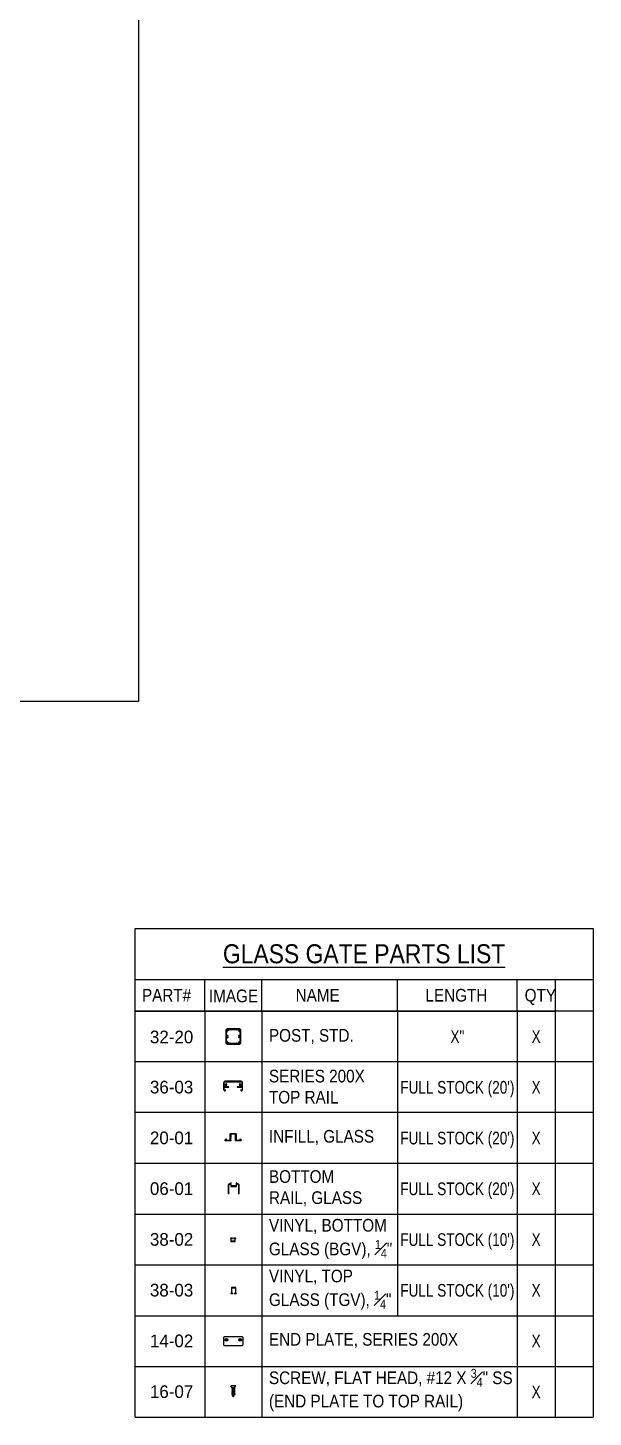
# Model space of a CAD drawing. Header units: inches. Extents: x -333 to 1223, y -450 to 45.
# Drawn here: x 266 to 355.2, y -418 to -198.6 of the extents above; entities that cross this region are included whole.
import ezdxf
from ezdxf.enums import TextEntityAlignment as Align

# ---------------------------------------------------------------- set-up
doc = ezdxf.new("R2010")
doc.units = ezdxf.units.IN
doc.header["$MEASUREMENT"] = 0
doc.layers.add('NOTES', color=7, linetype='Continuous')
doc.layers.add('PL', color=252, linetype='Continuous')
doc.styles.add('Schedule', font='GOTHIC.TTF', dxfattribs={"width": 0.9})

# ---------------------------------------------------------------- blocks, each defined once
blk = doc.blocks.new('*U276')
for p, q in [((0, -8.04), (66.27, -8.04)), ((10.99, -13.05), (10.99, -8.04)), ((19.99, -13.05), (19.99, -8.04)), ((41.4, -13.05), (41.4, -8.04)), ((60.27, -13.05), (60.27, -8.04)), ((66.27, -8.04), (66.27, -13.05)), ((66.27, -8.04), (72.27, -8.04)), ((0, -13.05), (66.27, -13.05))]:
    blk.add_line(p, q)
for points in [[(72.27, -13.05), (0, -13.05), (0, 0), (72.27, 0)], [(72.27, 0), (72.27, -77.17)], [(0, -77.17), (72.27, -77.17)]]:
    blk.add_lwpolyline(points)
at = {"layer": 'NOTES', "style": 'Schedule'}
for s, insert, char_height, width, attachment_point in [('{\\LGLASS GATE PARTS LIST}', (36.13, -4.02), 3, 72.2699, 5), ('PART#', (1.09, -9.54), 2, 9.4775, 1), ('IMAGE', (11.65, -9.65), 2, 9.4775, 1), ('NAME', (25.33, -9.54), 2, 9.4775, 1), ('LENGTH', (45.81, -9.54), 2, 9.4775, 1), ('QTY', (61.46, -9.54), 2, 9.4775, 1)]:
    blk.add_mtext(s, dxfattribs=dict(at, insert=insert, char_height=char_height, width=width, attachment_point=attachment_point))
blk = doc.blocks.new('32-20-BLOCK-1')
for p, q in [((72.27, 0), (0, 0)), ((0, -8.01), (0, 0)), ((10.99, 0), (10.99, -8.01)), ((19.99, 0), (19.99, -8.01)), ((41.4, 0), (41.4, -8.01)), ((60.27, 0), (60.27, -8.01)), ((66.27, 0), (66.27, -8.01)), ((72.27, 0), (72.27, -8.01))]:
    blk.add_line(p, q)
for points in [[(16.48, -5.2, 0.414214), (16.68, -4.99), (16.68, -3.02, 0.414214), (16.48, -2.82), (14.51, -2.82, 0.414214), (14.31, -3.02), (14.31, -4.99, 0.414214), (14.51, -5.2)], [(14.66, -4.16, 1), (14.59, -4.09, -2.347638), (14.59, -3.92, 1), (14.66, -3.85, 0.336086), (14.4, -3.82), (14.4, -3.53, 1), (14.4, -3.41), (14.4, -3.21, 0.128578), (14.51, -3.24, 1), (14.51, -3.14, -2.347638), (14.63, -3.02, 1), (14.72, -3.02, 0.128578), (14.69, -2.92), (14.9, -2.92, 1), (15.02, -2.92), (15.4, -2.92), (15.41, -2.93), (15.42, -2.92), (15.56, -2.92), (15.57, -2.93), (15.58, -2.92), (15.97, -2.92, 1), (16.09, -2.92), (16.29, -2.92, 0.128578), (16.26, -3.02, 1), (16.36, -3.02, -2.347638), (16.48, -3.14, 1), (16.48, -3.24, 0.128578), (16.58, -3.21), (16.58, -3.41, 1), (16.58, -3.53), (16.58, -3.82, 0.336086), (16.33, -3.85, 1), (16.4, -3.92, -2.347638), (16.4, -4.09, 1), (16.33, -4.16, 0.336086), (16.58, -4.19), (16.58, -4.49, 1), (16.58, -4.6), (16.58, -4.81, 0.128578), (16.48, -4.78, 1), (16.48, -4.87, -2.347638), (16.36, -4.99, 1), (16.26, -4.99, 0.128578), (16.29, -5.1), (16.09, -5.1, 1), (15.97, -5.1), (15.02, -5.1, 1), (14.9, -5.1), (14.69, -5.1, 0.128578), (14.72, -4.99, 1), (14.63, -4.99, -2.347638), (14.51, -4.87, 1), (14.51, -4.78, 0.128578), (14.4, -4.81), (14.4, -4.6, 1), (14.4, -4.49), (14.4, -4.19, 0.336086)]]:
    blk.add_lwpolyline(points, format="xyb", close=True)
at = {"layer": 'NOTES', "style": 'Schedule'}
blk.add_text('32-20', height=2, dxfattribs=at).set_placement((5.76, -4.08), align=Align.MIDDLE_CENTER)
at = {"layer": 'NOTES', "insert": (21.12, -4.01), "char_height": 2, "width": 16.7068, "attachment_point": 4, "style": 'Schedule'}
blk.add_mtext('POST, STD.', dxfattribs=at)
at = {"layer": 'NOTES', "style": 'Schedule', "width": 0.8}
for tag, p in [('LEN', (50.84, -4.01)), ('QTY', (63.27, -4.01))]:
    blk.add_attdef(tag, text='', height=2, dxfattribs=at).set_placement(p, align=Align.MIDDLE_CENTER)
blk = doc.blocks.new('36-03-BLOCK-1')
for p, q in [((72.27, 0), (0, 0)), ((0, -8.01), (0, 0)), ((10.99, 0), (10.99, -8.01)), ((19.99, 0), (19.99, -8.01)), ((41.4, 0), (41.4, -8.01)), ((60.27, 0), (60.27, -8.01)), ((66.27, 0), (66.27, -8.01)), ((72.27, 0), (72.27, -8.01))]:
    blk.add_line(p, q)
blk.add_lwpolyline([(14.44, -3.66, -2.504927), (14.44, -3.54, 0.346647), (14.47, -3.55), (14.47, -3.55, 0.482853), (14.48, -3.51, 0.541406), (14.26, -3.55, -0.300111), (14.23, -3.56), (14.07, -3.56, -0.414214), (14.04, -3.54), (14.04, -3.28, -0.414214), (14.18, -3.14), (16.75, -3.14, -0.414214), (16.89, -3.28), (16.89, -3.54, -0.414214), (16.87, -3.56), (16.7, -3.56, -0.300111), (16.67, -3.55, 0.541406), (16.45, -3.51, 0.482853), (16.46, -3.55), (16.46, -3.55, 0.346647), (16.49, -3.54, -2.504927), (16.49, -3.66, 0.346647), (16.46, -3.65), (16.46, -3.65, 0.489045), (16.45, -3.69, 0.534946), (16.67, -3.65, -0.300111), (16.7, -3.64), (16.87, -3.64, -0.414214), (16.89, -3.66), (16.89, -3.92), (16.14, -3.92, 0.414214), (16.12, -3.95), (16.12, -3.95, 0.414214), (16.14, -3.98), (16.89, -3.98), (16.89, -4.39, -0.414214), (16.83, -4.45), (16.66, -4.45, 0.414214), (16.63, -4.47), (16.63, -4.47, 0.414214), (16.66, -4.49), (16.72, -4.49), (16.72, -4.56, 0.392641), (16.73, -4.57), (16.73, -4.57, 0.414214), (16.97, -4.34), (16.97, -3.28, 0.414214), (16.75, -3.06), (14.18, -3.06, 0.414214), (13.97, -3.28), (13.97, -4.34, 0.414214), (14.2, -4.57), (14.2, -4.57, 0.392641), (14.21, -4.56), (14.21, -4.49), (14.28, -4.49, 0.414214), (14.3, -4.47), (14.3, -4.47, 0.414214), (14.28, -4.45), (14.1, -4.45, -0.414214), (14.04, -4.39), (14.04, -3.98), (14.79, -3.98, 0.414214), (14.81, -3.95), (14.81, -3.95, 0.414214), (14.79, -3.92), (14.04, -3.92), (14.04, -3.66, -0.414214), (14.07, -3.64), (14.23, -3.64, -0.300111), (14.26, -3.65, 0.534946), (14.48, -3.69, 0.489045), (14.47, -3.65), (14.47, -3.65, 0.346647)], format="xyb", close=True)
at = {"layer": 'NOTES', "style": 'Schedule'}
blk.add_text('36-03', height=2, dxfattribs=at).set_placement((5.76, -3.98), align=Align.MIDDLE_CENTER)
at = {"layer": 'NOTES', "insert": (21.12, -3.92), "char_height": 2, "width": 16.7068, "attachment_point": 4, "style": 'Schedule'}
blk.add_mtext('SERIES 200X TOP RAIL', dxfattribs=at)
at = {"layer": 'NOTES', "style": 'Schedule', "width": 0.8}
for tag, p in [('LEN', (50.84, -4.01)), ('QTY', (63.27, -4.01))]:
    blk.add_attdef(tag, text='', height=2, dxfattribs=at).set_placement(p, align=Align.MIDDLE_CENTER)
blk = doc.blocks.new('20-01-BLOCK-1')
for p, q in [((72.27, 0), (0, 0)), ((0, -8.01), (0, 0)), ((10.99, 0), (10.99, -8.01)), ((19.99, 0), (19.99, -8.01)), ((41.4, 0), (41.4, -8.01)), ((60.27, 0), (60.27, -8.01)), ((66.27, 0), (66.27, -8.01)), ((72.27, 0), (72.27, -8.01))]:
    blk.add_line(p, q)
blk.add_lwpolyline([(15.85, -3.59, -0.414214), (15.85, -3.57), (15.86, -3.56), (15.85, -3.55, -0.414214), (15.85, -3.54), (15.86, -3.52), (15.85, -3.51, -0.414214), (15.85, -3.5), (15.86, -3.49), (15.85, -3.48, -0.414214), (15.85, -3.46), (15.86, -3.45), (15.85, -3.44, -0.414214), (15.85, -3.43), (15.86, -3.41), (15.84, -3.4, 0.546605), (15.83, -3.38), (15.11, -3.38, 0.546605), (15.1, -3.4), (15.08, -3.41), (15.1, -3.43, -0.414214), (15.1, -3.44), (15.08, -3.45), (15.1, -3.46, -0.414214), (15.1, -3.48), (15.08, -3.49), (15.1, -3.5, -0.414214), (15.1, -3.51), (15.08, -3.52), (15.1, -3.54, -0.414214), (15.1, -3.55), (15.08, -3.56), (15.1, -3.57, -0.414214), (15.1, -3.59), (15.08, -3.6), (15.1, -3.61, -0.414214), (15.1, -3.62), (15.08, -3.63), (15.1, -3.65, -0.414214), (15.1, -3.66), (15.08, -3.67), (15.1, -3.68, -0.414214), (15.1, -3.69), (15.08, -3.71), (15.1, -3.72, -0.414214), (15.1, -3.73), (15.08, -3.74), (15.1, -3.76, -0.414214), (15.1, -3.77), (15.08, -3.78), (15.1, -3.79, -0.414214), (15.1, -3.8), (15.08, -3.82), (15.1, -3.83, -0.414214), (15.1, -3.84), (15.08, -3.85), (15.1, -3.87, -0.414214), (15.1, -3.88), (15.08, -3.89), (15.1, -3.9, -0.414214), (15.1, -3.91), (15.08, -3.93), (15.1, -3.94, -0.414214), (15.1, -3.95), (15.08, -3.96), (15.1, -3.98, -0.414214), (15.1, -3.99), (15.08, -4), (15.1, -4.01, -0.414214), (15.1, -4.02), (15.08, -4.04), (15.1, -4.05, -0.414214), (15.1, -4.06), (15.08, -4.07), (15.1, -4.09, -0.414214), (15.1, -4.1), (15.08, -4.11), (15.1, -4.12, -0.414214), (15.1, -4.13), (15.08, -4.15), (15.1, -4.16, -0.414214), (15.1, -4.17), (15.08, -4.18), (15.1, -4.2, -0.414214), (15.1, -4.21), (15.08, -4.22), (15.1, -4.23, -0.414214), (15.1, -4.24), (15.08, -4.26), (15.1, -4.27, -0.414214), (15.1, -4.28), (15.08, -4.29), (15.1, -4.31, -0.414214), (15.1, -4.32), (15.08, -4.33), (15.1, -4.34, -0.414214), (15.1, -4.35), (15.08, -4.37), (15.1, -4.38, -0.414214), (15.1, -4.39), (15.08, -4.4), (15.1, -4.42, -0.414214), (15.1, -4.43), (15.09, -4.44, -0.198912), (15.08, -4.44), (14.25, -4.44, -1), (14.25, -4.38), (14.26, -4.38, 1), (14.26, -4.33), (14.25, -4.33, -0.57735), (14.24, -4.3), (14.33, -4.13, -1), (14.39, -4.17), (14.35, -4.23, 0.131652), (14.35, -4.24), (14.35, -4.36, 0.414214), (14.36, -4.37), (15, -4.37, 0.414214), (15.01, -4.36), (15.01, -3.39, -0.414214), (15.1, -3.31), (15.85, -3.31, -0.414214), (15.93, -3.39), (15.93, -4.36, 0.414214), (15.95, -4.37), (16.58, -4.37, 0.414214), (16.6, -4.36), (16.6, -4.24, 0.131652), (16.6, -4.23), (16.56, -4.17, -1), (16.61, -4.13), (16.71, -4.3, -0.57735), (16.69, -4.33), (16.69, -4.33, 1), (16.69, -4.38), (16.69, -4.38, -1), (16.69, -4.44), (15.87, -4.44, -0.198912), (15.86, -4.44), (15.85, -4.43, -0.414214), (15.85, -4.42), (15.86, -4.4), (15.85, -4.39, -0.414214), (15.85, -4.38), (15.86, -4.37), (15.85, -4.35, -0.414214), (15.85, -4.34), (15.86, -4.33), (15.85, -4.32, -0.414214), (15.85, -4.31), (15.86, -4.29), (15.85, -4.28, -0.414214), (15.85, -4.27), (15.86, -4.26), (15.85, -4.24, -0.414214), (15.85, -4.23), (15.86, -4.22), (15.85, -4.21, -0.414214), (15.85, -4.2), (15.86, -4.18), (15.85, -4.17, -0.414214), (15.85, -4.16), (15.86, -4.15), (15.85, -4.13, -0.414214), (15.85, -4.12), (15.86, -4.11), (15.85, -4.1, -0.414214), (15.85, -4.09), (15.86, -4.07), (15.85, -4.06, -0.414214), (15.85, -4.05), (15.86, -4.04), (15.85, -4.02, -0.414214), (15.85, -4.01), (15.86, -4), (15.85, -3.99, -0.414214), (15.85, -3.98), (15.86, -3.96), (15.85, -3.95, -0.414214), (15.85, -3.94), (15.86, -3.93), (15.85, -3.91, -0.414214), (15.85, -3.9), (15.86, -3.89), (15.85, -3.88, -0.414214), (15.85, -3.87), (15.86, -3.85), (15.85, -3.84, -0.414214), (15.85, -3.83), (15.86, -3.82), (15.85, -3.8, -0.414214), (15.85, -3.79), (15.86, -3.78), (15.85, -3.77, -0.414214), (15.85, -3.76), (15.86, -3.74), (15.85, -3.73, -0.414214), (15.85, -3.72), (15.86, -3.71), (15.85, -3.69, -0.414214), (15.85, -3.68), (15.86, -3.67), (15.85, -3.66, -0.414214), (15.85, -3.65), (15.86, -3.63), (15.85, -3.62, -0.414214), (15.85, -3.61), (15.86, -3.6)], format="xyb", close=True)
at = {"layer": 'NOTES', "style": 'Schedule'}
blk.add_text('20-01', height=2, dxfattribs=at).set_placement((5.76, -3.98), align=Align.MIDDLE_CENTER)
at = {"layer": 'NOTES', "insert": (21.12, -3.92), "char_height": 2, "width": 16.7068, "attachment_point": 4, "style": 'Schedule'}
blk.add_mtext('INFILL, GLASS', dxfattribs=at)
at = {"layer": 'NOTES', "style": 'Schedule', "width": 0.8}
for tag, p in [('LEN', (50.84, -4.01)), ('QTY', (63.27, -4.01))]:
    blk.add_attdef(tag, text='', height=2, dxfattribs=at).set_placement(p, align=Align.MIDDLE_CENTER)
blk = doc.blocks.new('38-02-BLOCK-1')
for p, q in [((10.99, 0), (10.99, -8.01)), ((19.99, 0), (19.99, -8.01)), ((41.4, 0), (41.4, -8.01)), ((60.27, 0), (60.27, -8.01)), ((66.27, 0), (66.27, -8.01))]:
    blk.add_line(p, q)
blk.add_lwpolyline([(0, -8.01), (0, -8.01), (0, 0), (72.27, 0), (72.27, -8.01)])
blk.add_lwpolyline([(15.78, -4.09), (15.78, -3.86, -0.414214), (15.8, -3.84), (15.86, -3.84, 1), (15.86, -3.79), (15.55, -3.79, 0.414214), (15.53, -3.81), (15.53, -3.81, 0.396087), (15.55, -3.83), (15.71, -3.84, -0.396087), (15.73, -3.86), (15.73, -4.26), (15.18, -4.26), (15.18, -3.86, -0.396087), (15.2, -3.84), (15.36, -3.83, 0.396087), (15.38, -3.81), (15.38, -3.81, 0.414214), (15.36, -3.79), (15.06, -3.79, 1), (15.06, -3.84), (15.11, -3.84, -0.414214), (15.13, -3.86), (15.13, -4.09, 0.122), (15.09, -4.1), (15.09, -4.12, 0.122), (15.13, -4.13), (15.13, -4.29, 0.414214), (15.15, -4.31), (15.76, -4.31, 0.414214), (15.78, -4.29), (15.78, -4.13, 0.122), (15.83, -4.12), (15.83, -4.1, 0.122), (15.78, -4.09)], format="xyb")
at = {"layer": 'NOTES', "style": 'Schedule'}
blk.add_text('38-02', height=2, dxfattribs=at).set_placement((5.76, -3.98), align=Align.MIDDLE_CENTER)
at = {"layer": 'NOTES', "insert": (21.12, -3.92), "char_height": 2, "width": 20.2828, "attachment_point": 4, "style": 'Schedule'}
blk.add_mtext('\\A1;VINYL, BOTTOM GLASS (BGV), {\\H0.7x;\\S1#4;}"', dxfattribs=at)
at = {"layer": 'NOTES', "style": 'Schedule', "width": 0.8}
for tag, p in [('LEN', (50.84, -4.01)), ('QTY', (63.27, -4.01))]:
    blk.add_attdef(tag, text='', height=2, dxfattribs=at).set_placement(p, align=Align.MIDDLE_CENTER)
blk = doc.blocks.new('38-03-BLOCK-1')
for p, q in [((10.99, 0), (10.99, -8.01)), ((19.99, 0), (19.99, -8.01)), ((41.4, 0), (41.4, -8.01)), ((60.27, 0), (60.27, -8.01)), ((66.27, 0), (66.27, -8.01))]:
    blk.add_line(p, q)
blk.add_lwpolyline([(0, -8.01), (0, -8.01), (0, 0), (72.27, 0), (72.27, -8.01)])
blk.add_lwpolyline([(15.87, -4.38, 0.122), (15.92, -4.37), (15.92, -4.35, 0.122), (15.87, -4.34), (15.87, -4.17, 0.122), (15.92, -4.15), (15.92, -4.13, 0.122), (15.87, -4.12), (15.87, -3.87, 0.122), (15.92, -3.86), (15.92, -3.84, 0.122), (15.87, -3.82), (15.87, -3.56, 0.414214), (15.85, -3.54), (15.25, -3.54, 0.414214), (15.23, -3.56), (15.23, -3.82, 0.122), (15.18, -3.84), (15.18, -3.86, 0.122), (15.23, -3.87), (15.23, -4.12, 0.122), (15.18, -4.13), (15.18, -4.15, 0.122), (15.23, -4.17), (15.23, -4.34, 0.122), (15.18, -4.35), (15.18, -4.37, 0.122), (15.23, -4.38), (15.23, -4.46, -0.414214), (15.21, -4.47), (15.15, -4.47, 1), (15.15, -4.53), (15.45, -4.53, 0.414214), (15.47, -4.51), (15.47, -4.51, 0.396087), (15.46, -4.49), (15.29, -4.48, -0.396087), (15.27, -4.46), (15.27, -3.59), (15.83, -3.59), (15.83, -4.46, -0.396087), (15.81, -4.48), (15.65, -4.49, 0.396087), (15.63, -4.51), (15.63, -4.51, 0.414214), (15.65, -4.53), (15.95, -4.53, 1), (15.95, -4.47), (15.89, -4.47, -0.414214), (15.87, -4.46), (15.87, -4.38)], format="xyb")
at = {"layer": 'NOTES', "style": 'Schedule'}
blk.add_text('38-03', height=2, dxfattribs=at).set_placement((5.76, -3.98), align=Align.MIDDLE_CENTER)
at = {"layer": 'NOTES', "insert": (21.12, -3.92), "char_height": 2, "width": 20.2828, "attachment_point": 4, "style": 'Schedule'}
blk.add_mtext('\\A1;VINYL, TOP GLASS (TGV), {\\H0.7x;\\S1#4;}"', dxfattribs=at)
at = {"layer": 'NOTES', "style": 'Schedule', "width": 0.8}
for tag, p in [('LEN', (50.84, -4.01)), ('QTY', (63.27, -4.01))]:
    blk.add_attdef(tag, text='', height=2, dxfattribs=at).set_placement(p, align=Align.MIDDLE_CENTER)
blk = doc.blocks.new('14-02-BLOCK')
for p, q in [((10.99, 0), (10.99, -8.01)), ((19.99, 0), (19.99, -8.01)), ((60.27, 0), (60.27, -8.01)), ((66.27, 0), (66.27, -8.01))]:
    blk.add_line(p, q)
blk.add_lwpolyline([(0, -8.01), (0, 0), (72.27, 0), (72.27, -8.01)])
blk.add_lwpolyline([(16.76, -4.77), (14.22, -4.77, -0.414214), (13.99, -4.54), (13.99, -3.48, -0.414214), (14.21, -3.26), (16.78, -3.26, -0.414214), (16.99, -3.48), (16.99, -4.54, -0.414214), (16.76, -4.77)], format="xyb")
for centre, radius in [((14.41, -3.8), 0.219), ((14.41, -3.8), 0.114), ((16.58, -3.8), 0.219), ((16.58, -3.8), 0.114)]:
    blk.add_circle(centre, radius)
at = {"layer": 'NOTES', "style": 'Schedule'}
blk.add_text('14-02', height=2, dxfattribs=at).set_placement((5.76, -3.98), align=Align.MIDDLE_CENTER)
at = {"layer": 'NOTES', "insert": (21.12, -3.92), "char_height": 2, "width": 39.1504, "attachment_point": 4, "style": 'Schedule'}
blk.add_mtext('\\A1;END PLATE, SERIES 200X', dxfattribs=at)
at = {"layer": 'NOTES', "style": 'Schedule', "width": 0.8}
blk.add_attdef('QTY', text='', height=2, dxfattribs=at).set_placement((63.27, -4.01), align=Align.MIDDLE_CENTER)
blk = doc.blocks.new('16-07-BLOCK-1')
for p, q in [((10.99, 0), (10.99, -8.01)), ((19.99, 0), (19.99, -8.01)), ((60.27, 0), (60.27, -8.01)), ((66.27, 0), (66.27, -8.01))]:
    blk.add_line(p, q)
at = {"extrusion": (1, -4.28626e-16, 0)}
for p, q in [((15.5, -3.05), (15.1, -3.05)), ((15.34, -3.35), (15.1, -3.05)), ((15.5, -3.35), (15.34, -3.35)), ((15.34, -3.35), (15.34, -3.39)), ((15.34, -3.46), (15.34, -3.56)), ((15.34, -3.63), (15.34, -3.72)), ((15.34, -3.8), (15.34, -3.89)), ((15.34, -3.96), (15.34, -4.05)), ((15.34, -4.13), (15.34, -4.22)), ((15.34, -4.29), (15.34, -4.39)), ((15.9, -3.05), (15.5, -3.05)), ((15.54, -3.35), (15.5, -3.35)), ((15.66, -3.38), (15.66, -3.48)), ((15.66, -3.55), (15.66, -3.64)), ((15.66, -3.72), (15.66, -3.81)), ((15.66, -3.88), (15.66, -3.97)), ((15.66, -4.05), (15.66, -4.14)), ((15.66, -4.22), (15.66, -4.31)), ((15.66, -4.38), (15.66, -4.43)), ((15.68, -3.32), (15.9, -3.05)), ((15.68, -3.32), (15.72, -3.35)), ((15.34, -4.46), (15.28, -4.43)), ((15.28, -4.43), (15.28, -4.43))]:
    blk.add_line(p, q, dxfattribs=at)
blk.add_lwpolyline([(0, -8.01), (0, 0), (72.27, 0), (72.27, -8.01)])
for centre, start, end in [((15.8, -4.43), 183.5211, 229.1682), ((15.2, -4.43), 310.8318, 348.122), ((15.2, -4.43), 351.7027, 0)]:
    blk.add_arc(centre, 0.463, start, end)
for points, weights, knots in [([(15.72, -3.35), (15.72, -3.36), (15.61, -3.37), (15.5, -3.39), (15.39, -3.4), (15.28, -3.41), (15.28, -3.43), (15.28, -3.43), (15.28, -3.43)], [1, 0.866025403784, 1, 0.866025403784, 1, 0.866025403784, 1, 0.973446195684, 0.957418334996], [0, 0, 0, 0.01111111, 0.01111111, 0.02222222, 0.02222222, 0.03333333, 0.03333333, 0.03553556, 0.03553556, 0.03553556]), ([(15.72, -3.51), (15.72, -3.51), (15.72, -3.51), (15.72, -3.53), (15.61, -3.54), (15.5, -3.55), (15.39, -3.57), (15.28, -3.58), (15.28, -3.59), (15.28, -3.6), (15.28, -3.6)], [0.957418334996, 0.973446195684, 1, 0.866025403784, 1, 0.866025403784, 1, 0.866025403784, 1, 0.973446195684, 0.957418334996], [0.06446444, 0.06446444, 0.06446444, 0.06666667, 0.06666667, 0.07777778, 0.07777778, 0.08888889, 0.08888889, 0.1, 0.1, 0.10220223, 0.10220223, 0.10220223]), ([(15.72, -3.67), (15.72, -3.68), (15.72, -3.68), (15.72, -3.69), (15.61, -3.71), (15.5, -3.72), (15.39, -3.73), (15.28, -3.75), (15.28, -3.76), (15.28, -3.76), (15.28, -3.77)], [0.957418334996, 0.973446195684, 1, 0.866025403784, 1, 0.866025403784, 1, 0.866025403784, 1, 0.973446195684, 0.957418334996], [0.13113111, 0.13113111, 0.13113111, 0.13333333, 0.13333333, 0.14444444, 0.14444444, 0.15555556, 0.15555556, 0.16666667, 0.16666667, 0.16886889, 0.16886889, 0.16886889]), ([(15.72, -3.84), (15.72, -3.84), (15.72, -3.84), (15.72, -3.86), (15.61, -3.87), (15.5, -3.89), (15.39, -3.9), (15.28, -3.91), (15.28, -3.93), (15.28, -3.93), (15.28, -3.93)], [0.957418334996, 0.973446195685, 1, 0.866025403784, 1, 0.866025403784, 1, 0.866025403784, 1, 0.973446195684, 0.957418334996], [0.19779777, 0.19779777, 0.19779777, 0.2, 0.2, 0.21111111, 0.21111111, 0.22222222, 0.22222222, 0.23333333, 0.23333333, 0.23553556, 0.23553556, 0.23553556]), ([(15.72, -4), (15.72, -4.01), (15.72, -4.01), (15.72, -4.02), (15.61, -4.04), (15.5, -4.05), (15.39, -4.07), (15.28, -4.08), (15.28, -4.09), (15.28, -4.1), (15.28, -4.1)], [0.957418334996, 0.973446195685, 1, 0.866025403784, 1, 0.866025403784, 1, 0.866025403784, 1, 0.973446195684, 0.957418334996], [0.26446444, 0.26446444, 0.26446444, 0.26666667, 0.26666667, 0.27777778, 0.27777778, 0.28888889, 0.28888889, 0.3, 0.3, 0.30220223, 0.30220223, 0.30220223]), ([(15.72, -4.17), (15.72, -4.17), (15.72, -4.18), (15.72, -4.19), (15.61, -4.2), (15.5, -4.22), (15.39, -4.23), (15.28, -4.25), (15.28, -4.26), (15.28, -4.26), (15.28, -4.26)], [0.957418334999, 0.973446195687, 1, 0.866025403784, 1, 0.866025403784, 1, 0.866025403784, 1, 0.973446195684, 0.957418334996], [0.86446444, 0.86446444, 0.86446444, 0.86666667, 0.86666667, 0.87777778, 0.87777778, 0.88888889, 0.88888889, 0.9, 0.9, 0.90220223, 0.90220223, 0.90220223]), ([(15.72, -4.34), (15.72, -4.34), (15.72, -4.34), (15.72, -4.36), (15.61, -4.37), (15.5, -4.38), (15.39, -4.4), (15.28, -4.41), (15.28, -4.43), (15.28, -4.43), (15.28, -4.43)], [0.957418334999, 0.973446195687, 1, 0.866025403784, 1, 0.866025403784, 1, 0.866025403784, 1, 0.979341712217, 0.965054256907], [0.93113111, 0.93113111, 0.93113111, 0.93333333, 0.93333333, 0.94444444, 0.94444444, 0.95555556, 0.95555556, 0.96666667, 0.96666667, 0.96837995, 0.96837995, 0.96837995]), ([(15.5, -3.42), (15.46, -3.43), (15.42, -3.44), (15.34, -3.45), (15.34, -3.46)], [0.933012701892, 0.933012701892, 1, 0.866025403784, 1], [0.01666667, 0.01666667, 0.01666667, 0.02222222, 0.02222222, 0.03333333, 0.03333333, 0.03333333]), ([(15.5, -3.59), (15.46, -3.6), (15.42, -3.6), (15.34, -3.62), (15.34, -3.63)], [0.933012701892, 0.933012701892, 1, 0.866025403784, 1], [0.08333333, 0.08333333, 0.08333333, 0.08888889, 0.08888889, 0.1, 0.1, 0.1]), ([(15.5, -3.75), (15.46, -3.76), (15.42, -3.77), (15.34, -3.78), (15.34, -3.8)], [0.933012701892, 0.933012701892, 1, 0.866025403784, 1], [0.15, 0.15, 0.15, 0.15555556, 0.15555556, 0.16666667, 0.16666667, 0.16666667]), ([(15.5, -3.92), (15.46, -3.93), (15.42, -3.93), (15.34, -3.95), (15.34, -3.96)], [0.933012701892, 0.933012701892, 1, 0.866025403784, 1], [0.21666667, 0.21666667, 0.21666667, 0.22222222, 0.22222222, 0.23333333, 0.23333333, 0.23333333]), ([(15.5, -4.09), (15.46, -4.09), (15.42, -4.1), (15.34, -4.11), (15.34, -4.13)], [0.933012701892, 0.933012701892, 1, 0.866025403784, 1], [0.28333333, 0.28333333, 0.28333333, 0.28888889, 0.28888889, 0.3, 0.3, 0.3]), ([(15.5, -4.25), (15.46, -4.26), (15.42, -4.27), (15.34, -4.28), (15.34, -4.29)], [0.933012701892, 0.933012701892, 1, 0.866025403784, 1], [0.88333333, 0.88333333, 0.88333333, 0.88888889, 0.88888889, 0.9, 0.9, 0.9]), ([(15.5, -3.35), (15.46, -3.36), (15.42, -3.37), (15.36, -3.37), (15.35, -3.39)], [0.933012701892, 0.933012701892, 1, 0.902826841694, 0.946615074009], [0.01666667, 0.01666667, 0.01666667, 0.02222222, 0.02222222, 0.03028123, 0.03028123, 0.03028123]), ([(15.5, -3.52), (15.46, -3.52), (15.42, -3.53), (15.36, -3.54), (15.35, -3.55)], [0.933012701892, 0.933012701892, 1, 0.902826841694, 0.946615074009], [0.08333333, 0.08333333, 0.08333333, 0.08888889, 0.08888889, 0.09694789, 0.09694789, 0.09694789]), ([(15.5, -3.68), (15.46, -3.69), (15.42, -3.7), (15.36, -3.71), (15.35, -3.72)], [0.933012701892, 0.933012701892, 1, 0.902826841694, 0.946615074009], [0.15, 0.15, 0.15, 0.15555556, 0.15555556, 0.16361456, 0.16361456, 0.16361456]), ([(15.5, -3.85), (15.46, -3.86), (15.42, -3.86), (15.36, -3.87), (15.35, -3.88)], [0.933012701892, 0.933012701892, 1, 0.902826841694, 0.946615074009], [0.21666667, 0.21666667, 0.21666667, 0.22222222, 0.22222222, 0.23028123, 0.23028123, 0.23028123]), ([(15.5, -4.02), (15.46, -4.02), (15.42, -4.03), (15.36, -4.04), (15.35, -4.05)], [0.933012701892, 0.933012701892, 1, 0.902826841694, 0.946615074009], [0.28333333, 0.28333333, 0.28333333, 0.28888889, 0.28888889, 0.29694789, 0.29694789, 0.29694789]), ([(15.5, -4.18), (15.46, -4.19), (15.42, -4.2), (15.36, -4.21), (15.35, -4.22)], [0.933012701892, 0.933012701892, 1, 0.902826841694, 0.946615074009], [0.88333333, 0.88333333, 0.88333333, 0.88888889, 0.88888889, 0.89694789, 0.89694789, 0.89694789]), ([(15.5, -4.35), (15.46, -4.36), (15.42, -4.36), (15.36, -4.37), (15.35, -4.38)], [0.933012701892, 0.933012701892, 1, 0.902826841694, 0.946615074009], [0.95, 0.95, 0.95, 0.95555556, 0.95555556, 0.96361456, 0.96361456, 0.96361456]), ([(15.65, -3.39), (15.64, -3.4), (15.58, -3.41), (15.54, -3.41), (15.5, -3.42)], [0.946615074009, 0.902826841693, 1, 0.933012701892, 0.933012701892], [0.00305211, 0.00305211, 0.00305211, 0.01111111, 0.01111111, 0.01666667, 0.01666667, 0.01666667]), ([(15.66, -3.48), (15.66, -3.49), (15.58, -3.5), (15.54, -3.51), (15.5, -3.52)], [1, 0.866025403784, 1, 0.933012701892, 0.933012701892], [0.06666667, 0.06666667, 0.06666667, 0.07777778, 0.07777778, 0.08333333, 0.08333333, 0.08333333]), ([(15.65, -3.55), (15.64, -3.56), (15.58, -3.57), (15.54, -3.58), (15.5, -3.59)], [0.946615074009, 0.902826841693, 1, 0.933012701892, 0.933012701892], [0.06971877, 0.06971877, 0.06971877, 0.07777778, 0.07777778, 0.08333333, 0.08333333, 0.08333333]), ([(15.66, -3.64), (15.66, -3.66), (15.58, -3.67), (15.54, -3.68), (15.5, -3.68)], [1, 0.866025403784, 1, 0.933012701892, 0.933012701892], [0.13333333, 0.13333333, 0.13333333, 0.14444444, 0.14444444, 0.15, 0.15, 0.15]), ([(15.65, -3.72), (15.64, -3.73), (15.58, -3.74), (15.54, -3.75), (15.5, -3.75)], [0.946615074009, 0.902826841693, 1, 0.933012701892, 0.933012701892], [0.13638544, 0.13638544, 0.13638544, 0.14444444, 0.14444444, 0.15, 0.15, 0.15]), ([(15.66, -3.81), (15.66, -3.82), (15.58, -3.84), (15.54, -3.84), (15.5, -3.85)], [1, 0.866025403784, 1, 0.933012701892, 0.933012701892], [0.2, 0.2, 0.2, 0.21111111, 0.21111111, 0.21666667, 0.21666667, 0.21666667]), ([(15.65, -3.89), (15.64, -3.9), (15.58, -3.91), (15.54, -3.91), (15.5, -3.92)], [0.946615074009, 0.902826841693, 1, 0.933012701892, 0.933012701892], [0.20305211, 0.20305211, 0.20305211, 0.21111111, 0.21111111, 0.21666667, 0.21666667, 0.21666667]), ([(15.66, -3.97), (15.66, -3.99), (15.58, -4), (15.54, -4.01), (15.5, -4.02)], [1, 0.866025403784, 1, 0.933012701892, 0.933012701892], [0.26666667, 0.26666667, 0.26666667, 0.27777778, 0.27777778, 0.28333333, 0.28333333, 0.28333333]), ([(15.65, -4.05), (15.64, -4.06), (15.58, -4.07), (15.54, -4.08), (15.5, -4.09)], [0.946615074009, 0.902826841693, 1, 0.933012701892, 0.933012701892], [0.26971877, 0.26971877, 0.26971877, 0.27777778, 0.27777778, 0.28333333, 0.28333333, 0.28333333]), ([(15.66, -4.14), (15.66, -4.15), (15.58, -4.17), (15.54, -4.18), (15.5, -4.18)], [1, 0.866025403784, 1, 0.933012701892, 0.933012701892], [0.86666667, 0.86666667, 0.86666667, 0.87777778, 0.87777778, 0.88333333, 0.88333333, 0.88333333]), ([(15.65, -4.22), (15.64, -4.23), (15.58, -4.24), (15.54, -4.25), (15.5, -4.25)], [0.946615074009, 0.902826841693, 1, 0.933012701892, 0.933012701892], [0.86971877, 0.86971877, 0.86971877, 0.87777778, 0.87777778, 0.88333333, 0.88333333, 0.88333333]), ([(15.66, -4.31), (15.66, -4.32), (15.58, -4.33), (15.54, -4.34), (15.5, -4.35)], [1, 0.866025403784, 1, 0.933012701892, 0.933012701892], [0.93333333, 0.93333333, 0.93333333, 0.94444444, 0.94444444, 0.95, 0.95, 0.95]), ([(15.65, -4.39), (15.64, -4.4), (15.58, -4.41), (15.54, -4.41), (15.5, -4.42)], [0.946615074009, 0.902826841693, 1, 0.933012701892, 0.933012701892], [0.93638544, 0.93638544, 0.93638544, 0.94444444, 0.94444444, 0.95, 0.95, 0.95]), ([(15.44, -4.43), (15.43, -4.43), (15.42, -4.43), (15.34, -4.45), (15.34, -4.46), (15.34, -4.46), (15.34, -4.46)], [0.969712313046, 0.982595035367, 1, 0.866025403784, 1, 0.983424246532, 0.970950100544], [0.95411208, 0.95411208, 0.95411208, 0.95555556, 0.95555556, 0.96666667, 0.96666667, 0.96804137, 0.96804137, 0.96804137])]:
    blk.add_rational_spline(points, weights, degree=2, knots=knots)
for points, degree in [([(15.28, -3.42), (15.3, -3.41), (15.33, -3.4), (15.35, -3.39)], 3), ([(15.34, -3.47), (15.32, -3.46), (15.3, -3.44), (15.28, -3.43)], 3), ([(15.28, -3.59), (15.3, -3.58), (15.33, -3.56), (15.35, -3.55)], 3), ([(15.34, -3.63), (15.32, -3.62), (15.3, -3.61), (15.28, -3.6)], 3), ([(15.28, -3.76), (15.3, -3.74), (15.33, -3.73), (15.35, -3.72)], 3), ([(15.34, -3.8), (15.32, -3.79), (15.3, -3.78), (15.28, -3.77)], 3), ([(15.28, -3.92), (15.3, -3.91), (15.33, -3.9), (15.35, -3.88)], 3), ([(15.34, -3.97), (15.32, -3.95), (15.3, -3.94), (15.28, -3.93)], 3), ([(15.28, -4.09), (15.3, -4.08), (15.33, -4.06), (15.35, -4.05)], 3), ([(15.34, -4.13), (15.32, -4.12), (15.3, -4.11), (15.28, -4.1)], 3), ([(15.28, -4.25), (15.3, -4.24), (15.33, -4.23), (15.35, -4.22)], 3), ([(15.34, -4.3), (15.32, -4.29), (15.3, -4.28), (15.28, -4.26)], 3), ([(15.28, -4.42), (15.3, -4.41), (15.33, -4.4), (15.35, -4.38)], 3), ([(15.72, -3.35), (15.7, -3.36), (15.68, -3.38), (15.65, -3.39)], 3), ([(15.72, -3.52), (15.7, -3.53), (15.68, -3.54), (15.65, -3.55)], 3), ([(15.72, -3.68), (15.7, -3.7), (15.68, -3.71), (15.65, -3.72)], 3), ([(15.72, -3.85), (15.7, -3.86), (15.68, -3.87), (15.65, -3.89)], 3), ([(15.72, -4.02), (15.7, -4.03), (15.68, -4.04), (15.65, -4.05)], 3), ([(15.72, -4.18), (15.7, -4.19), (15.68, -4.21), (15.65, -4.22)], 3), ([(15.72, -4.35), (15.7, -4.36), (15.68, -4.37), (15.65, -4.39)], 3), ([(15.66, -3.47), (15.68, -3.48), (15.7, -3.5), (15.72, -3.51)], 3), ([(15.66, -3.64), (15.68, -3.65), (15.7, -3.66), (15.72, -3.67)], 3), ([(15.66, -3.81), (15.68, -3.82), (15.7, -3.83), (15.72, -3.84)], 3), ([(15.66, -3.97), (15.68, -3.98), (15.7, -3.99), (15.72, -4)], 3), ([(15.66, -4.14), (15.68, -4.15), (15.7, -4.16), (15.72, -4.17)], 3), ([(15.66, -4.3), (15.68, -4.32), (15.7, -4.33), (15.72, -4.34)], 3), ([(15.34, -4.46), (15.28, -4.43)], 1), ([(15.34, -4.46), (15.33, -4.46), (15.32, -4.45), (15.31, -4.45)], 3), ([(15.67, -4.51), (15.66, -4.52), (15.66, -4.52), (15.65, -4.53)], 3), ([(15.66, -4.49), (15.66, -4.49), (15.67, -4.5), (15.67, -4.5)], 3)]:
    blk.add_open_spline(points, degree=degree)
for points, weights in [([(15.54, -3.35), (15.52, -3.35), (15.5, -3.35)], [0.944992320863, 0.933012701892, 0.933012701892]), ([(15.5, -4.42), (15.47, -4.42), (15.44, -4.43)], [0.933012701892, 0.933012701892, 0.969712313046])]:
    blk.add_rational_spline(points, weights, degree=2)
for points, knots in [([(15.68, -3.32), (15.68, -3.32), (15.67, -3.32), (15.66, -3.33), (15.65, -3.33), (15.62, -3.33), (15.61, -3.34), (15.57, -3.34), (15.56, -3.34), (15.54, -3.35)], [0, 0, 0, 0, 0.000832023, 0.000832023, 0.001664046, 0.001664046, 0.002496069, 0.002496069, 0.003328092, 0.003328092, 0.003328092, 0.003328092]), ([(15.67, -4.5), (15.68, -4.5), (15.68, -4.51), (15.66, -4.52), (15.62, -4.53), (15.51, -4.55), (15.46, -4.56), (15.4, -4.57), (15.39, -4.57), (15.39, -4.58)], [0.3220762, 0.3220762, 0.3220762, 0.3220762, 0.375625, 0.375625, 0.5005, 0.5005, 0.625375, 0.625375, 0.6726692, 0.6726692, 0.6726692, 0.6726692]), ([(15.39, -4.58), (15.39, -4.57), (15.4, -4.57), (15.41, -4.57), (15.42, -4.56), (15.44, -4.56), (15.45, -4.56), (15.48, -4.55), (15.49, -4.55), (15.5, -4.55)], [0, 0, 0, 0, 0.000523591, 0.000523591, 0.001047182, 0.001047182, 0.001570773, 0.001570773, 0.002094364, 0.002094364, 0.002094364, 0.002094364]), ([(15.5, -4.56), (15.49, -4.56), (15.48, -4.56), (15.45, -4.56), (15.44, -4.56), (15.42, -4.57), (15.41, -4.57), (15.4, -4.57), (15.39, -4.58), (15.39, -4.58)], [0.009867519, 0.009867519, 0.009867519, 0.009867519, 0.01038022, 0.01038022, 0.010892921, 0.010892921, 0.011405621, 0.011405621, 0.011918322, 0.011918322, 0.011918322, 0.011918322]), ([(15.5, -4.55), (15.51, -4.54), (15.52, -4.54), (15.54, -4.54), (15.55, -4.54), (15.57, -4.53), (15.58, -4.53), (15.6, -4.53), (15.6, -4.52), (15.63, -4.52), (15.64, -4.51), (15.65, -4.51), (15.65, -4.5), (15.65, -4.5), (15.66, -4.5), (15.66, -4.5)], [0.002094364, 0.002094364, 0.002094364, 0.002094364, 0.002542505, 0.002542505, 0.002990646, 0.002990646, 0.003438787, 0.003438787, 0.003886928, 0.003886928, 0.004783211, 0.004783211, 0.005231352, 0.005231352, 0.005594232, 0.005594232, 0.005594232, 0.005594232]), ([(15.65, -4.53), (15.65, -4.53), (15.64, -4.53), (15.64, -4.53), (15.63, -4.53), (15.62, -4.54), (15.61, -4.54), (15.6, -4.54), (15.59, -4.54), (15.58, -4.54), (15.57, -4.55), (15.54, -4.55), (15.52, -4.55), (15.5, -4.56)], [0.00693309, 0.00693309, 0.00693309, 0.00693309, 0.00728833, 0.00728833, 0.007718195, 0.007718195, 0.00814806, 0.00814806, 0.008577925, 0.008577925, 0.00900779, 0.00900779, 0.009867519, 0.009867519, 0.009867519, 0.009867519])]:
    blk.add_open_spline(points, degree=3, knots=knots)
at = {"layer": 'NOTES', "style": 'Schedule'}
blk.add_text('16-07', height=2, dxfattribs=at).set_placement((5.76, -3.98), align=Align.MIDDLE_CENTER)
at = {"layer": 'NOTES', "insert": (21.12, -1.79), "char_height": 2, "width": 39.1504, "attachment_point": 4, "style": 'Schedule'}
blk.add_mtext('\\A1;SCREW, FLAT HEAD, #12 X {\\H0.7x;\\S3#4;}" SS', dxfattribs=at)
at = {"layer": 'NOTES', "style": 'Schedule', "width": 0.8}
blk.add_attdef('QTY', text='', height=2, dxfattribs=at).set_placement((63.27, -4.01), align=Align.MIDDLE_CENTER)
at = {"layer": 'NOTES', "style": 'Schedule', "width": 0.9}
blk.add_attdef('DESC.', text='', height=2, dxfattribs=at).set_placement((21.12, -5.47), align=Align.MIDDLE_LEFT)
blk = doc.blocks.new('06-01-BLOCK-1')
for p, q in [((72.27, 0), (0, 0)), ((0, -8.01), (0, 0)), ((10.99, 0), (10.99, -8.01)), ((19.99, 0), (19.99, -8.01)), ((41.4, 0), (41.4, -8.01)), ((60.27, 0), (60.27, -8.01)), ((66.27, 0), (66.27, -8.01)), ((72.27, 0), (72.27, -8.01))]:
    blk.add_line(p, q)
blk.add_lwpolyline([(16.33, -3.28), (15.94, -3.06, 0.57735), (15.93, -3.07), (15.93, -3.1, 0.198912), (15.93, -3.11), (15.94, -3.12), (15.93, -3.14, 0.414214), (15.93, -3.15), (15.94, -3.16), (15.93, -3.17, 0.414214), (15.93, -3.18), (15.94, -3.2), (15.93, -3.21, 0.414214), (15.93, -3.22), (15.94, -3.23), (15.93, -3.25, 0.414214), (15.93, -3.26), (15.94, -3.27), (15.93, -3.28, 0.414214), (15.93, -3.29), (15.94, -3.31), (15.93, -3.32, 0.414214), (15.93, -3.33), (15.94, -3.34), (15.93, -3.35, 0.414214), (15.93, -3.37), (15.94, -3.38), (15.93, -3.39, 0.414214), (15.93, -3.4), (15.94, -3.42), (15.93, -3.43, 0.414214), (15.93, -3.44), (15.94, -3.45), (15.93, -3.46, 0.414214), (15.93, -3.48), (15.94, -3.49), (15.93, -3.5, 0.414214), (15.93, -3.51), (15.94, -3.53), (15.93, -3.54, 0.198912), (15.93, -3.54), (15.93, -3.56), (15.57, -3.56, -1), (15.54, -3.56), (15.18, -3.56), (15.18, -3.54, 0.198912), (15.18, -3.54), (15.16, -3.53), (15.18, -3.51, 0.414214), (15.18, -3.5), (15.16, -3.49), (15.18, -3.48, 0.414214), (15.18, -3.46), (15.16, -3.45), (15.18, -3.44, 0.414214), (15.18, -3.43), (15.16, -3.42), (15.18, -3.4, 0.414214), (15.18, -3.39), (15.16, -3.38), (15.18, -3.37, 0.414214), (15.18, -3.35), (15.16, -3.34), (15.18, -3.33, 0.414214), (15.18, -3.32), (15.16, -3.31), (15.18, -3.29, 0.414214), (15.18, -3.28), (15.16, -3.27), (15.18, -3.26, 0.414214), (15.18, -3.25), (15.16, -3.23), (15.18, -3.22, 0.414214), (15.18, -3.21), (15.16, -3.2), (15.18, -3.18, 0.414214), (15.18, -3.17), (15.16, -3.16), (15.18, -3.15, 0.414214), (15.18, -3.14), (15.16, -3.12), (15.18, -3.11, 0.198912), (15.18, -3.1), (15.18, -3.07, 0.57735), (15.16, -3.06), (14.77, -3.28, 0.267949), (14.71, -3.39), (14.71, -4.73, 0.414214), (14.72, -4.74), (14.78, -4.74, 0.57735), (14.78, -4.73), (14.77, -4.7, -0.57735), (14.77, -4.68), (14.84, -4.68, 1), (14.84, -4.63), (14.79, -4.63, -0.414214), (14.78, -4.62), (14.78, -3.39, -0.267949), (14.81, -3.35), (15.08, -3.19, -0.57735), (15.09, -3.2), (15.09, -3.61, 0.414214), (15.1, -3.62), (16, -3.62, 0.414214), (16.01, -3.61), (16.01, -3.2, -0.57735), (16.03, -3.19), (16.3, -3.35, -0.267949), (16.33, -3.39), (16.33, -4.62, -0.414214), (16.32, -4.63), (16.27, -4.63, 1), (16.27, -4.68), (16.33, -4.68, -0.57735), (16.34, -4.7), (16.32, -4.73, 0.57735), (16.33, -4.74), (16.39, -4.74, 0.414214), (16.4, -4.73), (16.4, -3.39, 0.267949), (16.33, -3.28)], format="xyb")
at = {"layer": 'NOTES', "style": 'Schedule'}
blk.add_text('06-01', height=2, dxfattribs=at).set_placement((5.76, -3.98), align=Align.MIDDLE_CENTER)
at = {"layer": 'NOTES', "insert": (21.12, -3.92), "char_height": 2, "width": 16.7068, "attachment_point": 4, "style": 'Schedule'}
blk.add_mtext('BOTTOM RAIL, GLASS', dxfattribs=at)
at = {"layer": 'NOTES', "style": 'Schedule', "width": 0.8}
for tag, p in [('LEN', (50.84, -4.01)), ('QTY', (63.27, -4.01))]:
    blk.add_attdef(tag, text='', height=2, dxfattribs=at).set_placement(p, align=Align.MIDDLE_CENTER)

msp = doc.modelspace()

# ---------------------------------------------------------------- linework, layer by layer
at = {"layer": 'PL'}
msp.add_lwpolyline([(-26.37791, 32.89608), (283.48766, 32.89608), (283.48766, -305), (-26.37791, -305)], close=True, dxfattribs=at)

# ---------------------------------------------------------------- block references
msp.add_blockref('*U276', (282.93142, -340.85325), dxfattribs=at)
for name, p, values in [('32-20-BLOCK-1', (282.93142, -353.90806), {'LEN': 'X"', 'QTY': 'X'}), ('36-03-BLOCK-1', (282.93142, -361.92261), {'LEN': "FULL STOCK (20')", 'QTY': 'X'}), ('20-01-BLOCK-1', (282.93142, -369.93715), {'LEN': "FULL STOCK (20')", 'QTY': 'X'}), ('06-01-BLOCK-1', (282.93142, -377.9517), {'LEN': "FULL STOCK (20')", 'QTY': 'X'}), ('38-02-BLOCK-1', (282.93142, -385.96625), {'LEN': "FULL STOCK (10')", 'QTY': 'X'}), ('38-03-BLOCK-1', (282.93142, -393.98079), {'LEN': "FULL STOCK (10')", 'QTY': 'X'}), ('14-02-BLOCK', (282.93142, -401.99534), {'QTY': 'X'}), ('16-07-BLOCK-1', (282.93142, -410.00988), {'QTY': 'X', 'DESC.': '(END PLATE TO TOP RAIL)'})]:
    msp.add_blockref(name, p, dxfattribs=at).add_auto_attribs(values)

doc.saveas('drawing.dxf')
